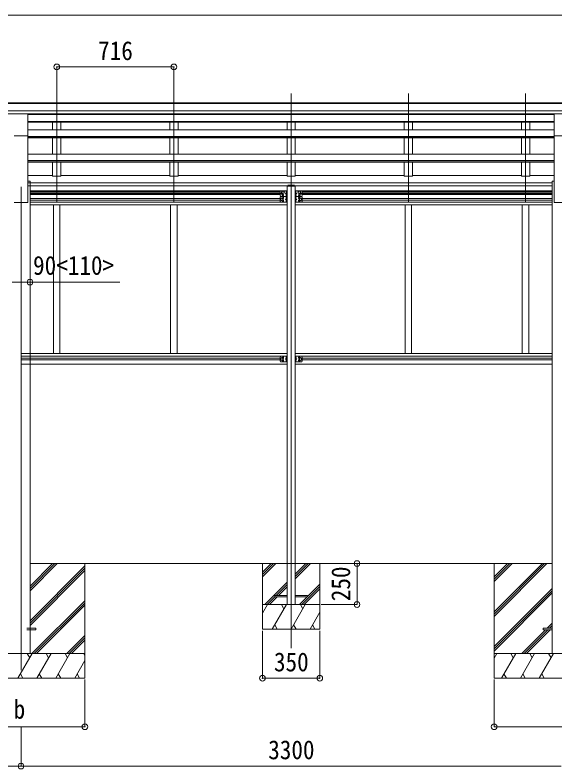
# Model space of a CAD drawing. Units: millimetres at full size. Extents: x -9783 to 9892, y -6828 to 6752.
# Drawn here: x -2199 to 1099, y -1971 to 2631 of the extents above; entities that cross this region are included whole.
import ezdxf
from ezdxf.enums import TextEntityAlignment as Align

# ---------------------------------------------------------------- set-up
doc = ezdxf.new("R2010")
doc.units = ezdxf.units.MM
doc.header["$LTSCALE"] = 35
doc.header["$PDMODE"] = 32
doc.header["$PDSIZE"] = 35
for name, color, linetype, lineweight in [('0-0_0', 7, 'Continuous', 9), ('0-1_本体', 4, 'Continuous', 9), ('0-2_部品', 7, 'Continuous', 9), ('0-8_PARTS2', 2, 'Continuous', 9), ('0-A_寸法', 4, 'Continuous', 9), ('1-0_FRAME', 7, 'Continuous', 9), ('1-1_GLASS', 4, 'Continuous', 9), ('1-7', 7, 'Continuous', 9), ('1-8', 2, 'Continuous', 9), ('1-A', 6, 'Continuous', 9)]:
    doc.layers.add(name, color=color, linetype=linetype, lineweight=lineweight)
doc.styles.add('ＭＳ ゴシック', font='')
doc.styles.get('ＭＳ ゴシック').set_extended_font_data('MS Gothic')

msp = doc.modelspace()

# ---------------------------------------------------------------- linework, layer by layer
at = {"layer": '0-0_0'}
for p, q in [((-2107.66, -717.27), (1082.34, -717.27)), ((-2107.66, -883.3), (-1941.63, -717.27)), ((-2107.66, -869.16), (-1955.77, -717.27)), ((-2107.66, -855.02), (-1969.91, -717.27)), ((-2107.66, -1067.15), (-1772.46, -731.95)), ((-1772.46, -717.27), (-1772.46, -1417.27)), ((727.54, -717.27), (727.54, -1417.27)), ((727.54, -1011.45), (1021.72, -717.27)), ((727.54, -1025.59), (1035.86, -717.27)), ((727.54, -1039.73), (1050.01, -717.27)), ((727.54, -827.6), (837.87, -717.27)), ((727.54, -813.46), (823.73, -717.27)), ((727.54, -799.32), (809.59, -717.27)), ((-2107.66, -1081.29), (-1772.46, -746.1)), ((-2107.66, -1095.43), (-1772.46, -760.24)), ((727.54, -1223.58), (1082.34, -868.78)), ((727.54, -1237.72), (1082.34, -882.93)), ((727.54, -1251.87), (1082.34, -897.07)), ((-2095.65, -1267.27), (-1772.46, -944.08)), ((-2081.51, -1267.27), (-1772.46, -958.23)), ((-2067.36, -1267.27), (-1772.46, -972.37)), ((1050.48, -1112.77), (1082.34, -1080.92)), ((1064.63, -1112.77), (1082.34, -1095.06)), ((895.98, -1267.27), (1041.48, -1121.77)), ((910.13, -1267.27), (1055.63, -1121.77)), ((924.27, -1267.27), (1069.77, -1121.77)), ((1078.77, -1112.77), (1082.34, -1109.2)), ((-1883.52, -1267.27), (-1772.46, -1156.22)), ((-1869.37, -1267.27), (-1772.46, -1170.36)), ((-1855.23, -1267.27), (-1772.46, -1184.5)), ((-1772.46, -1267.27), (-2572.46, -1267.27)), ((-2181.3, -1417.27), (-2094.7, -1267.27)), ((-2109.7, -1293.25), (-2124.7, -1267.27)), ((-2065.83, -1417.27), (-1979.23, -1267.27)), ((-1994.23, -1293.25), (-2009.23, -1267.27)), ((-1950.36, -1417.27), (-1863.76, -1267.27)), ((-1893.76, -1267.27), (-1878.76, -1293.25)), ((-1778.29, -1267.27), (-1772.46, -1277.37)), ((1527.54, -1267.27), (727.54, -1267.27)), ((727.54, -1294.78), (743.42, -1267.27)), ((772.29, -1417.27), (858.89, -1267.27)), ((843.89, -1293.25), (828.89, -1267.27)), ((887.76, -1417.27), (974.36, -1267.27)), ((959.36, -1293.26), (944.36, -1267.27)), ((1003.23, -1417.27), (1089.83, -1267.27)), ((1074.83, -1293.26), (1059.83, -1267.27)), ((-1834.89, -1417.27), (-1772.46, -1309.14)), ((-2572.46, -1417.27), (-1772.46, -1417.27)), ((-2166.3, -1391.29), (-2151.3, -1417.27)), ((-2050.83, -1391.29), (-2035.83, -1417.27)), ((-1935.36, -1391.29), (-1920.36, -1417.27)), ((-1819.89, -1391.29), (-1804.89, -1417.27)), ((727.54, -1417.27), (1527.54, -1417.27)), ((787.29, -1391.29), (802.29, -1417.27)), ((902.76, -1391.29), (917.76, -1417.27)), ((1018.23, -1391.29), (1033.23, -1417.27))]:
    msp.add_line(p, q, dxfattribs=at)
at = {"layer": '0-1_本体'}
for p, q in [((-3370.16, 2095.71), (2334.84, 2095.71)), ((-3370.16, 2090.35), (2334.84, 2090.35)), ((-3370.16, 2046.83), (2344.84, 2046.83)), ((-3370.16, 2029.16), (2344.84, 2029.16)), ((-2120.16, 2026.79), (1094.84, 2026.79)), ((-1969.66, 2026.79), (-1969.66, 2023.83)), ((-1919.66, 2026.79), (-1919.66, 2023.83)), ((-1253.66, 2026.79), (-1253.66, 2023.83)), ((-1203.66, 2026.79), (-1203.66, 2023.83)), ((-537.66, 2026.79), (-537.66, 2023.83)), ((-487.66, 2026.79), (-487.66, 2023.83)), ((178.34, 2026.79), (178.34, 2023.83)), ((228.34, 2026.79), (228.34, 2023.83)), ((894.34, 2026.79), (894.34, 2023.83)), ((944.34, 2026.79), (944.34, 2023.83)), ((-2120.16, 2023.83), (1094.84, 2023.83)), ((-2120.16, 1981.87), (1094.84, 1981.87)), ((-2120.16, 1980.18), (1094.84, 1980.18)), ((-2120.16, 1976.39), (1094.84, 1976.39)), ((-1969.66, 1976.39), (-1969.66, 1930.97)), ((-1919.66, 1976.39), (-1919.66, 1930.97)), ((-1253.66, 1976.39), (-1253.66, 1930.97)), ((-1203.66, 1976.39), (-1203.66, 1930.97)), ((-537.66, 1976.39), (-537.66, 1930.97)), ((-487.66, 1976.39), (-487.66, 1930.97)), ((178.34, 1976.39), (178.34, 1930.97)), ((228.34, 1976.39), (228.34, 1930.97)), ((894.34, 1976.39), (894.34, 1930.97)), ((944.34, 1976.39), (944.34, 1930.97)), ((-2120.16, 1930.97), (1094.84, 1930.97)), ((-2120.16, 1486.18), (-2120.16, 1893.13)), ((-2120.16, 1890.39), (1094.84, 1890.39)), ((-2120.16, 1888.7), (1094.84, 1888.7)), ((1094.84, 1486.18), (1094.84, 1893.13)), ((-2120.16, 1881.83), (1094.84, 1881.83)), ((-1969.66, 1881.83), (-1969.66, 1782.73)), ((-1919.66, 1881.83), (-1919.66, 1782.73)), ((-1253.66, 1881.83), (-1253.66, 1782.73)), ((-1203.66, 1881.83), (-1203.66, 1782.73)), ((-537.66, 1881.83), (-537.66, 1782.73)), ((-487.66, 1881.83), (-487.66, 1782.73)), ((178.34, 1881.83), (178.34, 1782.73)), ((228.34, 1881.83), (228.34, 1782.73)), ((894.34, 1881.83), (894.34, 1782.73)), ((944.34, 1881.83), (944.34, 1782.73)), ((-2120.16, 1782.73), (1094.84, 1782.73)), ((-2120.16, 1743.59), (1094.84, 1743.59)), ((-2120.16, 1741.92), (1094.84, 1741.92)), ((-2120.16, 1732.28), (1094.84, 1732.28)), ((-1969.66, 1732.28), (-1969.66, 1646.78)), ((-1253.66, 1732.28), (-1253.66, 1646.78)), ((-537.66, 1732.28), (-537.66, 1646.78)), ((178.34, 1732.28), (178.34, 1646.78)), ((894.34, 1732.28), (894.34, 1646.78)), ((-2120.16, 1651.99), (-1969.66, 1651.99)), ((-2120.16, 1616.18), (-2107.66, 1616.18)), ((-2107.66, 1616.18), (-2107.66, -1263.82)), ((-1919.66, 1651.99), (-1253.66, 1651.99)), ((-1203.66, 1651.99), (-537.66, 1651.99)), ((-487.66, 1651.99), (178.34, 1651.99)), ((228.34, 1651.99), (894.34, 1651.99)), ((944.34, 1651.99), (1094.84, 1651.99)), ((1082.34, 1616.18), (1082.34, -1263.82)), ((1082.34, 1616.18), (1094.84, 1616.18)), ((-2120.16, 1607.69), (1082.34, 1607.69)), ((-2120.16, 1606.31), (1082.34, 1606.31)), ((-2120.16, 1589.13), (1082.34, 1589.13)), ((-2205.16, 1486.18), (-2120.16, 1486.18)), ((1094.84, 1486.18), (1179.84, 1486.18))]:
    msp.add_line(p, q, dxfattribs=at)
for points in [[(-1919.66, 1732.28), (-1919.66, 1646.78), (-1969.66, 1646.78)], [(-1203.66, 1732.28), (-1203.66, 1646.78), (-1253.66, 1646.78)], [(-487.66, 1732.28), (-487.66, 1646.78), (-537.66, 1646.78)], [(228.34, 1732.28), (228.34, 1646.78), (178.34, 1646.78)], [(944.34, 1732.28), (944.34, 1646.78), (894.34, 1646.78)]]:
    msp.add_lwpolyline(points, dxfattribs=at)
at = {"layer": '0-2_部品'}
for p, q in [((-2205.16, 2027.28), (-2120.16, 2027.28)), ((-2120.16, 1893.13), (-2120.16, 2027.28)), ((1094.84, 2027.28), (1179.84, 2027.28)), ((1094.84, 1893.13), (1094.84, 2027.28)), ((-2205.16, 1893.13), (-2120.16, 1893.13)), ((1094.84, 1893.13), (1179.84, 1893.13))]:
    msp.add_line(p, q, dxfattribs=at)
at = {"layer": '0-2_部品', "color": 4}
for p, q in [((-2072.86, -1112.77), (-2127.66, -1112.77)), ((1027.54, -1112.77), (1027.54, -1121.77)), ((1082.34, -1112.77), (1027.54, -1112.77)), ((1082.34, -1121.77), (1027.54, -1121.77))]:
    msp.add_line(p, q, dxfattribs=at)
msp.add_lwpolyline([(-2072.86, -1112.77), (-2072.86, -1121.77), (-2127.66, -1121.77)], dxfattribs=at)
at = {"layer": '0-8_PARTS2'}
for p, q in [((-1944.66, 1488.93), (-1944.66, 2151.46)), ((-1228.66, 1488.93), (-1228.66, 2151.46)), ((-512.66, 1488.93), (-512.66, 2151.46)), ((203.34, 1488.93), (203.34, 2151.46)), ((919.34, 1488.93), (919.34, 2151.46)), ((-2162.66, 1582.73), (-2162.66, -1367.27))]:
    msp.add_line(p, q, dxfattribs=at)
at = {"layer": '0-A_寸法', "color": 6}
for p, q in [((-3376.66, 2631.08), (2351.34, 2631.08)), ((-1944.66, 2314.47), (-1228.66, 2314.47)), ((-1944.66, 2314.47), (-1944.66, 2104.82)), ((-1228.66, 2314.47), (-1228.66, 2104.82)), ((-1772.46, -1713.66), (-1772.46, -1424.69)), ((727.54, -1713.66), (727.54, -1424.69)), ((-2572.46, -1713.66), (-1772.46, -1713.66)), ((-2162.66, -1953.64), (-2162.66, -1713.66)), ((727.54, -1713.66), (1527.54, -1713.66)), ((-3396.66, -1953.64), (-2162.66, -1953.64)), ((-2162.66, -1953.64), (1137.34, -1953.64))]:
    msp.add_line(p, q, dxfattribs=at)
msp.add_lwpolyline([(-2217.66, 1001.09), (-2107.66, 1001.09), (-1559.13, 1001.09)], dxfattribs=at)
for p in [(-1944.66, 2314.47), (-1228.66, 2314.47), (-2107.66, 1001.09), (-1772.46, -1713.66), (727.54, -1713.66), (-2162.66, -1953.64)]:
    msp.add_point(p, dxfattribs=at)
at = {"layer": '1-0_FRAME'}
for p, q in [((-687.66, -717.27), (-687.66, -1117.27)), ((-687.66, -769.62), (-635.31, -717.27)), ((-687.66, -783.76), (-621.17, -717.27)), ((-687.66, -797.91), (-607.03, -717.27)), ((-487.66, -810.04), (-394.89, -717.27)), ((-487.66, -795.9), (-409.04, -717.27)), ((-487.66, -781.75), (-423.18, -717.27)), ((-337.66, -1117.27), (-337.66, -717.27)), ((-673.18, -967.27), (-537.66, -831.75)), ((-605.04, -913.27), (-537.66, -845.9)), ((-590.9, -913.27), (-537.66, -860.04)), ((-446.9, -967.27), (-337.66, -858.03)), ((-432.76, -967.27), (-337.66, -872.17)), ((-412.66, -918.89), (-337.66, -843.89)), ((-659.04, -967.27), (-612.66, -920.9)), ((-644.9, -967.27), (-598.9, -921.27)), ((-461.05, -967.27), (-415.05, -921.27)), ((-687.66, -1020.39), (-656.99, -967.27)), ((-687.66, -967.27), (-337.66, -967.27)), ((-628.12, -1117.27), (-541.52, -967.27)), ((-556.52, -993.26), (-571.52, -967.27)), ((-512.65, -1117.27), (-426.05, -967.27)), ((-441.05, -993.26), (-456.05, -967.27)), ((-397.18, -1117.27), (-337.66, -1014.17)), ((-613.13, -1091.3), (-598.13, -1117.27)), ((-497.66, -1091.29), (-482.66, -1117.27)), ((-382.19, -1091.29), (-367.19, -1117.27)), ((-687.66, -1117.27), (-337.66, -1117.27))]:
    msp.add_line(p, q, dxfattribs=at)
at = {"layer": '1-1_GLASS'}
for p, q in [((-2107.66, 1557.62), (-579.66, 1557.62)), ((-2107.66, 1554.12), (-581.66, 1554.12)), ((-2107.66, 1545.12), (-581.66, 1545.12)), ((-2107.66, 1541.62), (-581.66, 1541.62)), ((-581.66, 1536.62), (-2107.66, 1536.62)), ((-449.66, 1557.62), (1082.34, 1557.62)), ((-447.66, 1554.12), (1082.34, 1554.12)), ((-447.66, 1545.12), (1082.34, 1545.12)), ((-447.66, 1541.62), (1082.34, 1541.62)), ((1082.34, 1536.62), (-447.66, 1536.62)), ((-2107.66, 1510.62), (-581.66, 1510.62)), ((-2107.66, 1501.62), (-581.66, 1501.62)), ((-2107.66, 1488.12), (-539.66, 1488.12)), ((-489.66, 1488.12), (1082.34, 1488.12)), ((-447.66, 1510.62), (1082.34, 1510.62)), ((-447.66, 1501.62), (1082.34, 1501.62)), ((-2107.66, 1472.12), (-539.66, 1472.12)), ((-1964.66, 1472.61), (-1964.66, 565.12)), ((-1924.66, 1472.61), (-1924.66, 565.12)), ((-1248.66, 1472.12), (-1248.66, 565.12)), ((-1208.66, 1472.12), (-1208.66, 565.12)), ((-489.66, 1472.12), (1082.34, 1472.12)), ((183.34, 1472.61), (183.34, 565.12)), ((223.34, 1472.61), (223.34, 565.12)), ((899.34, 1472.61), (899.34, 565.12)), ((939.34, 1472.61), (939.34, 565.12)), ((-2162.66, 565.12), (-539.66, 565.12)), ((-489.66, 565.12), (1082.34, 565.12)), ((-2162.66, 549.12), (-539.66, 549.12)), ((-2162.66, 535.62), (-581.66, 535.62)), ((-2162.66, 526.62), (-581.66, 526.62)), ((-489.66, 549.12), (1082.34, 549.12)), ((-447.66, 535.62), (1082.34, 535.62)), ((-447.66, 526.62), (1082.34, 526.62)), ((-2162.66, 500.62), (-539.66, 500.62)), ((-489.66, 500.62), (1082.34, 500.62))]:
    msp.add_line(p, q, dxfattribs=at)
at = {"layer": '1-7'}
for p, q in [((-538.16, 1587.58), (-538.16, 1586.08)), ((-487.16, 1586.08), (-538.16, 1586.08)), ((-488.66, 1589.08), (-536.66, 1589.08)), ((-532.66, 1592.89), (-492.66, 1592.89)), ((-487.16, 1587.58), (-487.16, 1586.08)), ((-579.66, 1553.62), (-579.66, 1528.62)), ((-574.66, 1558.62), (-537.66, 1558.62)), ((-574.66, 1523.62), (-537.66, 1523.62)), ((-540.16, 1541.12), (-547.16, 1541.12)), ((-540.66, 1554.12), (-541.46, 1553.97)), ((-540.66, 1546.12), (-541.46, 1546.26)), ((-540.66, 1536.12), (-541.46, 1535.97)), ((-540.66, 1528.12), (-541.46, 1528.26)), ((-540.66, 1519.12), (-541.46, 1518.97)), ((-540.66, 1546.12), (-540.16, 1546.2)), ((-540.66, 1528.12), (-540.16, 1528.2)), ((-540.16, 1558.62), (-540.16, 1523.62)), ((-540.16, 1523.62), (-540.16, 1488.62)), ((-537.66, 1558.62), (-537.66, 1523.62)), ((-487.66, 1558.62), (-487.66, 1523.62)), ((-450.66, 1558.62), (-487.66, 1558.62)), ((-450.66, 1523.62), (-487.66, 1523.62)), ((-485.16, 1558.62), (-485.16, 1523.62)), ((-484.66, 1546.12), (-485.16, 1546.2)), ((-485.16, 1541.12), (-478.16, 1541.12)), ((-484.66, 1528.12), (-485.16, 1528.2)), ((-485.16, 1523.62), (-485.16, 1488.62)), ((-484.66, 1554.12), (-483.86, 1553.97)), ((-484.66, 1546.12), (-483.86, 1546.26)), ((-484.66, 1536.12), (-483.86, 1535.97)), ((-484.66, 1528.12), (-483.86, 1528.26)), ((-484.66, 1519.12), (-483.86, 1518.97)), ((-445.66, 1553.62), (-445.66, 1528.62)), ((-579.66, 1518.62), (-579.66, 1493.62)), ((-574.66, 1488.62), (-537.66, 1488.62)), ((-540.16, 1506.12), (-547.16, 1506.12)), ((-540.66, 1511.12), (-541.46, 1511.26)), ((-540.66, 1501.12), (-541.46, 1500.97)), ((-540.66, 1493.12), (-541.46, 1493.26)), ((-540.66, 1511.12), (-540.16, 1511.2)), ((-540.66, 1493.12), (-540.16, 1493.2)), ((-450.66, 1488.62), (-487.66, 1488.62)), ((-484.66, 1511.12), (-485.16, 1511.2)), ((-485.16, 1506.12), (-478.16, 1506.12)), ((-484.66, 1493.12), (-485.16, 1493.2)), ((-484.66, 1511.12), (-483.86, 1511.26)), ((-484.66, 1501.12), (-483.86, 1500.97)), ((-484.66, 1493.12), (-483.86, 1493.26)), ((-445.66, 1518.62), (-445.66, 1493.62)), ((-579.66, 543.62), (-579.66, 518.62)), ((-574.66, 548.62), (-537.66, 548.62)), ((-574.66, 513.62), (-537.66, 513.62)), ((-540.16, 531.12), (-547.16, 531.12)), ((-540.66, 544.12), (-541.46, 543.97)), ((-540.66, 536.12), (-541.46, 536.26)), ((-540.66, 526.12), (-541.46, 525.97)), ((-540.66, 518.12), (-541.46, 518.26)), ((-540.66, 536.12), (-540.16, 536.2)), ((-540.66, 518.12), (-540.16, 518.2)), ((-540.16, 548.62), (-540.16, 513.62)), ((-537.66, 548.62), (-537.66, 513.62)), ((-487.66, 548.62), (-487.66, 513.62)), ((-450.66, 548.62), (-487.66, 548.62)), ((-450.66, 513.62), (-487.66, 513.62)), ((-485.16, 548.62), (-485.16, 513.62)), ((-484.66, 536.12), (-485.16, 536.2)), ((-485.16, 531.12), (-478.16, 531.12)), ((-484.66, 518.12), (-485.16, 518.2)), ((-484.66, 544.12), (-483.86, 543.97)), ((-484.66, 536.12), (-483.86, 536.26)), ((-484.66, 526.12), (-483.86, 525.97)), ((-484.66, 518.12), (-483.86, 518.26)), ((-445.66, 543.62), (-445.66, 518.62))]:
    msp.add_line(p, q, dxfattribs=at)
at = {"layer": '1-7', "color": 4}
for p, q in [((-537.66, 1586.08), (-537.66, -967.27)), ((-487.66, 1586.08), (-487.66, -967.27)), ((-487.66, -913.27), (-412.66, -913.27)), ((-537.66, -921.27), (-612.66, -921.27))]:
    msp.add_line(p, q, dxfattribs=at)
at = {"layer": '1-7'}
for points in [[(-574.66, 1523.62), (-537.66, 1523.62), (-537.66, 1488.62)], [(-540.16, 1546.12), (-547.16, 1541.12), (-540.16, 1536.12)], [(-539.77, 1550.12), (-540.41, 1551.3), (-542.64, 1552.42)], [(-539.77, 1550.12), (-540.41, 1548.93), (-542.64, 1547.82)], [(-539.77, 1532.12), (-540.41, 1533.3), (-542.64, 1534.42)], [(-539.77, 1532.12), (-540.41, 1530.93), (-542.64, 1529.82)], [(-540.66, 1546.12), (-540.66, 1554.12), (-540.16, 1554.03), (-540.16, 1546.2)], [(-540.66, 1528.12), (-540.66, 1536.12), (-540.16, 1536.03), (-540.16, 1528.2)], [(-540.66, 1511.12), (-540.66, 1519.12), (-540.16, 1519.03), (-540.16, 1511.2)], [(-450.66, 1523.62), (-487.66, 1523.62), (-487.66, 1488.62)], [(-485.54, 1550.12), (-484.91, 1551.3), (-482.68, 1552.42)], [(-485.54, 1550.12), (-484.91, 1548.93), (-482.68, 1547.82)], [(-485.54, 1532.12), (-484.91, 1533.3), (-482.68, 1534.42)], [(-485.54, 1532.12), (-484.91, 1530.93), (-482.68, 1529.82)], [(-484.66, 1546.12), (-484.66, 1554.12), (-485.16, 1554.03), (-485.16, 1546.2)], [(-485.16, 1546.12), (-478.16, 1541.12), (-485.16, 1536.12)], [(-484.66, 1528.12), (-484.66, 1536.12), (-485.16, 1536.03), (-485.16, 1528.2)], [(-484.66, 1511.12), (-484.66, 1519.12), (-485.16, 1519.03), (-485.16, 1511.2)], [(-540.16, 1511.12), (-547.16, 1506.12), (-540.16, 1501.12)], [(-539.77, 1515.12), (-540.41, 1516.3), (-542.64, 1517.42)], [(-539.77, 1515.12), (-540.41, 1513.93), (-542.64, 1512.82)], [(-539.77, 1497.12), (-540.41, 1498.3), (-542.64, 1499.42)], [(-539.77, 1497.12), (-540.41, 1495.93), (-542.64, 1494.82)], [(-540.66, 1493.12), (-540.66, 1501.12), (-540.16, 1501.03), (-540.16, 1493.2)], [(-485.54, 1515.12), (-484.91, 1516.3), (-482.68, 1517.42)], [(-485.54, 1515.12), (-484.91, 1513.93), (-482.68, 1512.82)], [(-485.54, 1497.12), (-484.91, 1498.3), (-482.68, 1499.42)], [(-485.54, 1497.12), (-484.91, 1495.93), (-482.68, 1494.82)], [(-485.16, 1511.12), (-478.16, 1506.12), (-485.16, 1501.12)], [(-484.66, 1493.12), (-484.66, 1501.12), (-485.16, 1501.03), (-485.16, 1493.2)], [(-540.16, 536.12), (-547.16, 531.12), (-540.16, 526.12)], [(-539.77, 540.12), (-540.41, 541.3), (-542.64, 542.42)], [(-539.77, 540.12), (-540.41, 538.93), (-542.64, 537.82)], [(-539.77, 522.12), (-540.41, 523.3), (-542.64, 524.42)], [(-539.77, 522.12), (-540.41, 520.93), (-542.64, 519.82)], [(-540.66, 536.12), (-540.66, 544.12), (-540.16, 544.03), (-540.16, 536.2)], [(-540.66, 518.12), (-540.66, 526.12), (-540.16, 526.03), (-540.16, 518.2)], [(-485.54, 540.12), (-484.91, 541.3), (-482.68, 542.42)], [(-485.54, 540.12), (-484.91, 538.93), (-482.68, 537.82)], [(-485.54, 522.12), (-484.91, 523.3), (-482.68, 524.42)], [(-485.54, 522.12), (-484.91, 520.93), (-482.68, 519.82)], [(-484.66, 536.12), (-484.66, 544.12), (-485.16, 544.03), (-485.16, 536.2)], [(-485.16, 536.12), (-478.16, 531.12), (-485.16, 526.12)], [(-484.66, 518.12), (-484.66, 526.12), (-485.16, 526.03), (-485.16, 518.2)]]:
    msp.add_lwpolyline(points, dxfattribs=at)
for points in [[(-562.66, 1542.11), (-556.16, 1545.86), (-556.16, 1553.37), (-562.66, 1557.12), (-569.16, 1553.37), (-569.16, 1545.86)], [(-462.66, 1542.11), (-469.16, 1545.86), (-469.16, 1553.37), (-462.66, 1557.12), (-456.16, 1553.37), (-456.16, 1545.86)], [(-569.66, 1498.61), (-563.16, 1502.36), (-563.16, 1509.87), (-569.66, 1513.62), (-576.16, 1509.87), (-576.16, 1502.36)], [(-455.66, 1498.61), (-462.16, 1502.36), (-462.16, 1509.87), (-455.66, 1513.62), (-449.16, 1509.87), (-449.16, 1502.36)], [(-569.66, 523.61), (-563.16, 527.36), (-563.16, 534.87), (-569.66, 538.62), (-576.16, 534.87), (-576.16, 527.36)], [(-455.66, 523.61), (-462.16, 527.36), (-462.16, 534.87), (-455.66, 538.62), (-449.16, 534.87), (-449.16, 527.36)]]:
    msp.add_lwpolyline(points, close=True, dxfattribs=at)
at = {"layer": '1-7', "color": 4}
for points in [[(-612.66, -921.27), (-612.66, -913.27), (-537.66, -913.27)], [(-412.66, -913.27), (-412.66, -921.27), (-487.66, -921.27)]]:
    msp.add_lwpolyline(points, dxfattribs=at)
at = {"layer": '1-7'}
for centre, radius in [((-562.66, 1549.62), 8.5), ((-562.66, 1549.62), 7.5), ((-562.66, 1549.62), 6.5), ((-562.66, 1532.62), 4.25), ((-462.66, 1549.62), 8.5), ((-462.66, 1549.62), 7.5), ((-462.66, 1549.62), 6.5), ((-462.66, 1532.62), 4.25), ((-569.66, 1506.12), 8.5), ((-569.66, 1506.12), 7.5), ((-569.66, 1506.12), 6.5), ((-455.66, 1506.12), 8.5), ((-455.66, 1506.12), 7.5), ((-455.66, 1506.12), 6.5), ((-569.66, 531.12), 8.5), ((-569.66, 531.12), 7.5), ((-569.66, 531.12), 6.5), ((-455.66, 531.12), 8.5), ((-455.66, 531.12), 7.5), ((-455.66, 531.12), 6.5)]:
    msp.add_circle(centre, radius, dxfattribs=at)
for centre, radius, start, end in [((-536.66, 1587.58), 1.5, 90, 180), ((-488.66, 1587.58), 1.5, 0, 90), ((-574.66, 1553.62), 5, 90, 180), ((-574.66, 1528.62), 5, 180, 270), ((-574.66, 1518.62), 5, 90, 180), ((-569.66, 1541.12), 4.25, 94.76077, 6.29431), ((-562.66, 1514.62), 4.25, 274.76077, 186.29431), ((-536.56, 1550.12), 6.5, 147.94412, 212.05588), ((-536.56, 1532.12), 6.5, 147.94412, 212.05588), ((-541.3, 1553.09), 0.9, 100, 147.94412), ((-541.3, 1547.14), 0.9, 212.05588, 260), ((-541.3, 1535.09), 0.9, 100, 147.94412), ((-541.3, 1529.14), 0.9, 212.05588, 260), ((-541.3, 1518.09), 0.9, 100, 147.94412), ((-484.01, 1553.09), 0.9, 32.05588, 80), ((-484.01, 1547.14), 0.9, 280, 327.94412), ((-484.01, 1535.09), 0.9, 32.05588, 80), ((-484.01, 1529.14), 0.9, 280, 327.94412), ((-484.01, 1518.09), 0.9, 32.05588, 80), ((-488.76, 1550.12), 6.5, 327.94412, 32.05588), ((-488.76, 1532.12), 6.5, 327.94412, 32.05588), ((-462.66, 1514.62), 4.25, 353.70569, 265.23923), ((-455.66, 1541.12), 4.25, 173.70569, 85.23923), ((-450.66, 1553.62), 5, 0, 90), ((-450.66, 1528.62), 5, 270, 0), ((-450.66, 1518.62), 5, 0, 90), ((-574.66, 1493.62), 5, 180, 270), ((-562.66, 1497.62), 4.25, 173.70569, 85.23923), ((-536.56, 1515.12), 6.5, 147.94412, 212.05588), ((-536.56, 1497.12), 6.5, 147.94412, 212.05588), ((-541.3, 1512.14), 0.9, 212.05588, 260), ((-541.3, 1500.09), 0.9, 100, 147.94412), ((-541.3, 1494.14), 0.9, 212.05588, 260), ((-484.01, 1512.14), 0.9, 280, 327.94412), ((-484.01, 1500.09), 0.9, 32.05588, 80), ((-484.01, 1494.14), 0.9, 280, 327.94412), ((-488.76, 1515.12), 6.5, 327.94412, 32.05588), ((-488.76, 1497.12), 6.5, 327.94412, 32.05588), ((-462.66, 1497.62), 4.25, 94.76077, 6.29431), ((-450.66, 1493.62), 5, 270, 0), ((-574.66, 543.62), 5, 90, 180), ((-574.66, 518.62), 5, 180, 270), ((-562.66, 539.62), 4.25, 274.76077, 186.29431), ((-562.66, 522.62), 4.25, 173.70569, 85.23923), ((-536.56, 540.12), 6.5, 147.94412, 212.05588), ((-536.56, 522.12), 6.5, 147.94412, 212.05588), ((-541.3, 543.09), 0.9, 100, 147.94412), ((-541.3, 537.14), 0.9, 212.05588, 260), ((-541.3, 525.09), 0.9, 100, 147.94412), ((-541.3, 519.14), 0.9, 212.05588, 260), ((-484.01, 543.09), 0.9, 32.05588, 80), ((-484.01, 537.14), 0.9, 280, 327.94412), ((-484.01, 525.09), 0.9, 32.05588, 80), ((-484.01, 519.14), 0.9, 280, 327.94412), ((-488.76, 540.12), 6.5, 327.94412, 32.05588), ((-488.76, 522.12), 6.5, 327.94412, 32.05588), ((-462.66, 539.62), 4.25, 353.70569, 265.23923), ((-462.66, 522.62), 4.25, 94.76077, 6.29431), ((-450.66, 543.62), 5, 0, 90), ((-450.66, 518.62), 5, 270, 0)]:
    msp.add_arc(centre, radius, start, end, dxfattribs=at)
at = {"layer": '1-8'}
msp.add_line((-512.66, 1601.86), (-512.66, -1234.88), dxfattribs=at)
at = {"layer": '1-A'}
for p, q in [((-110.39, -717.27), (-329.89, -717.27)), ((-110.39, -717.27), (-110.39, -967.27)), ((-110.39, -967.27), (-329.89, -967.27)), ((-687.66, -1417.27), (-687.66, -1127.1)), ((-337.66, -1417.27), (-337.66, -1127.1)), ((-687.66, -1417.27), (-337.66, -1417.27))]:
    msp.add_line(p, q, dxfattribs=at)
for p in [(-110.39, -717.27), (-110.39, -967.27), (-687.66, -1417.27), (-337.66, -1417.27)]:
    msp.add_point(p, dxfattribs=at)

# ---------------------------------------------------------------- texts
at = {"layer": '0-A_寸法', "color": 7, "style": 'ＭＳ ゴシック', "width": 0.9}
for s, p in [('716', (-1691.66, 2321.47)), ('90<110>', (-2089.03, 1010.59)), ('b', (-2207.46, -1699.29)), ('3300', (-652.66, -1946.64))]:
    msp.add_text(s, height=115.5, dxfattribs=at).set_placement(p, align=Align.BOTTOM_LEFT)
at = {"layer": '1-A', "color": 7, "style": 'ＭＳ ゴシック', "width": 0.9}
msp.add_text('250', height=115.5, rotation=90, dxfattribs=at).set_placement((-117.39, -947.27), align=Align.BOTTOM_LEFT)
msp.add_text('350', height=115.5, dxfattribs=at).set_placement((-617.66, -1410.27), align=Align.BOTTOM_LEFT)

doc.saveas('drawing.dxf')
